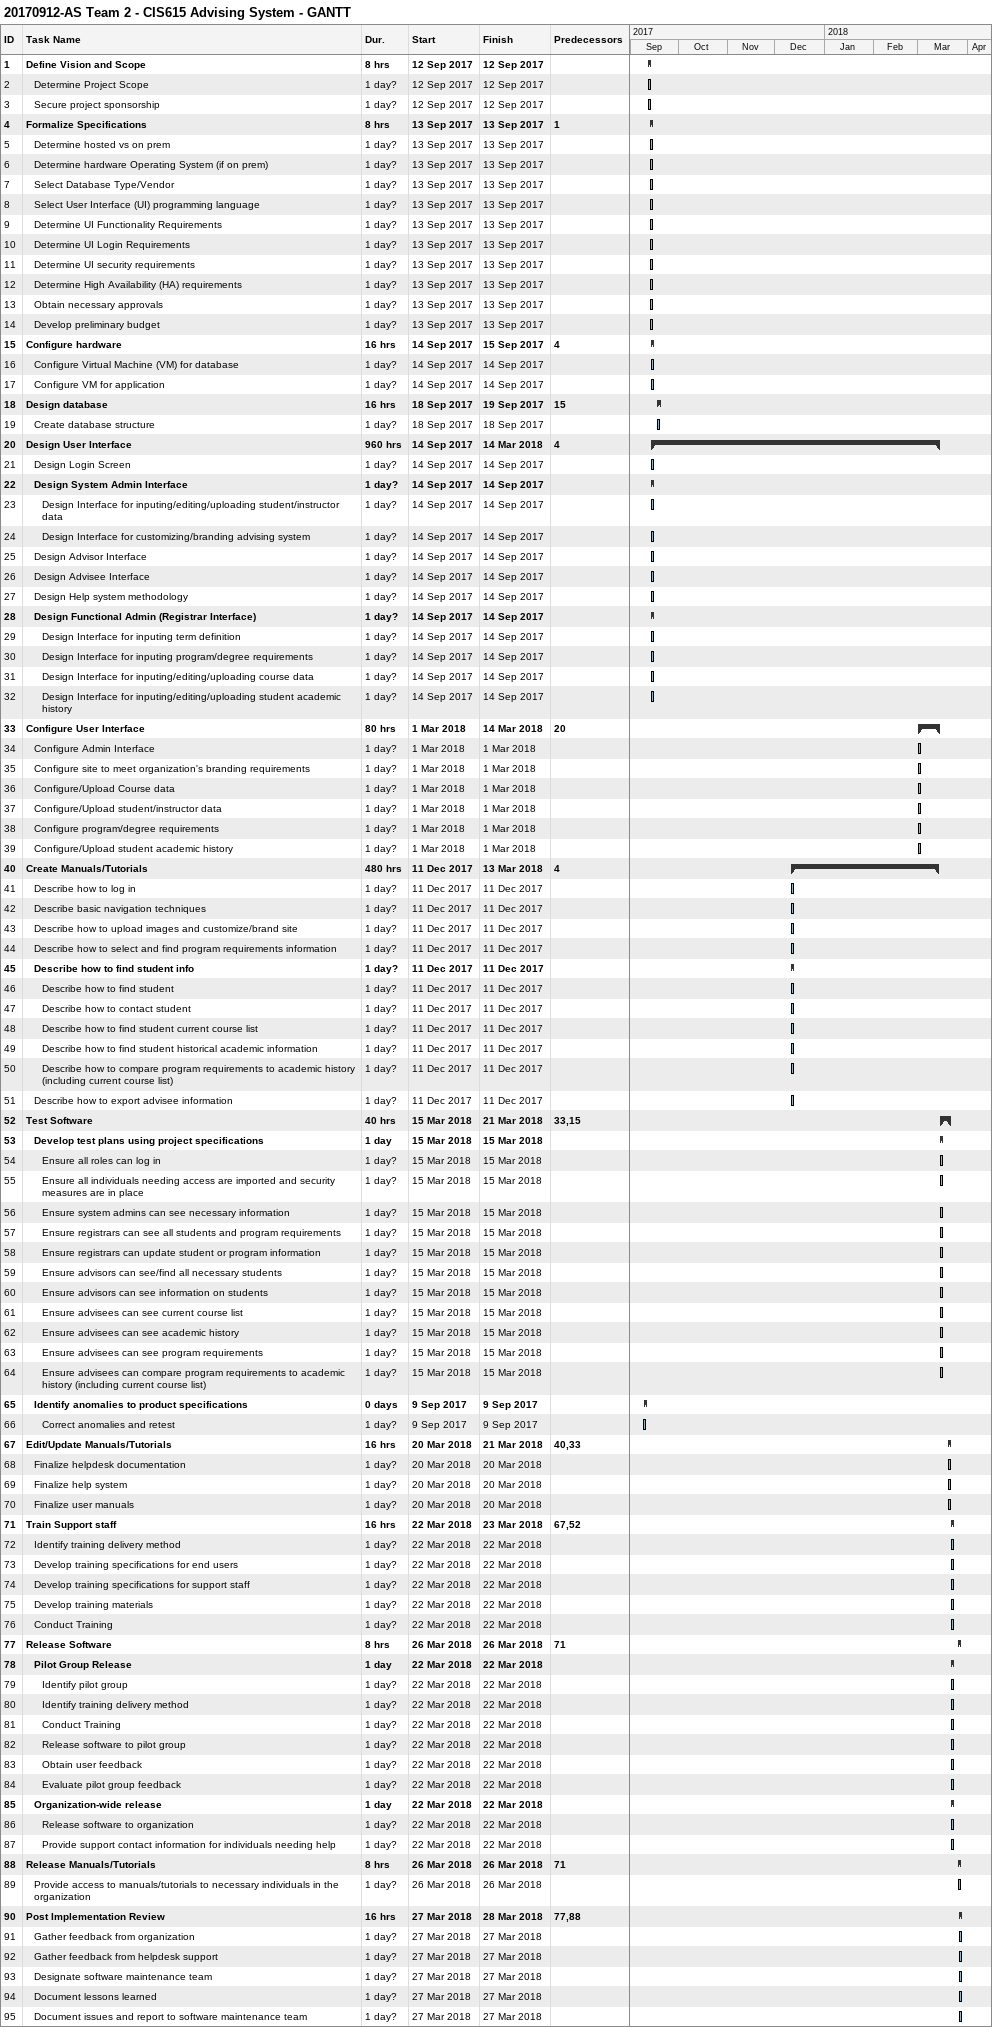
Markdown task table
20170912-AS Team 2 - CIS615 Advising System - GANTT

| ID | Level | Task | Duration | Start | Finish | Predecessors |
|---|---|---|---|---|---|---|
| 1 | 1 | **Define Vision and Scope** | 8h | 2017-09-12 | 2017-09-12 |  |
| 2 | 2 | Determine Project Scope | 1d? | 2017-09-12 | 2017-09-12 |  |
| 3 | 2 | Secure project sponsorship | 1d? | 2017-09-12 | 2017-09-12 |  |
| 4 | 1 | **Formalize Specifications** | 8h | 2017-09-13 | 2017-09-13 | 1 |
| 5 | 2 | Determine hosted vs on prem | 1d? | 2017-09-13 | 2017-09-13 |  |
| 6 | 2 | Determine hardware Operating System (if on prem) | 1d? | 2017-09-13 | 2017-09-13 |  |
| 7 | 2 | Select Database Type/Vendor | 1d? | 2017-09-13 | 2017-09-13 |  |
| 8 | 2 | Select User Interface (UI) programming language | 1d? | 2017-09-13 | 2017-09-13 |  |
| 9 | 2 | Determine UI Functionality Requirements | 1d? | 2017-09-13 | 2017-09-13 |  |
| 10 | 2 | Determine UI Login Requirements | 1d? | 2017-09-13 | 2017-09-13 |  |
| 11 | 2 | Determine UI security requirements | 1d? | 2017-09-13 | 2017-09-13 |  |
| 12 | 2 | Determine High Availability (HA) requirements | 1d? | 2017-09-13 | 2017-09-13 |  |
| 13 | 2 | Obtain necessary approvals | 1d? | 2017-09-13 | 2017-09-13 |  |
| 14 | 2 | Develop preliminary budget | 1d? | 2017-09-13 | 2017-09-13 |  |
| 15 | 1 | **Configure hardware** | 16h | 2017-09-14 | 2017-09-15 | 4 |
| 16 | 2 | Configure Virtual Machine (VM) for database | 1d? | 2017-09-14 | 2017-09-14 |  |
| 17 | 2 | Configure VM for application | 1d? | 2017-09-14 | 2017-09-14 |  |
| 18 | 1 | **Design database** | 16h | 2017-09-18 | 2017-09-19 | 15 |
| 19 | 2 | Create database structure | 1d? | 2017-09-18 | 2017-09-18 |  |
| 20 | 1 | **Design User Interface** | 960h | 2017-09-14 | 2018-03-14 | 4 |
| 21 | 2 | Design Login Screen | 1d? | 2017-09-14 | 2017-09-14 |  |
| 22 | 2 | **Design System Admin Interface** | 1d? | 2017-09-14 | 2017-09-14 |  |
| 23 | 3 | Design Interface for inputing/editing/uploading student/instructor data | 1d? | 2017-09-14 | 2017-09-14 |  |
| 24 | 3 | Design Interface for customizing/branding advising system | 1d? | 2017-09-14 | 2017-09-14 |  |
| 25 | 2 | Design Advisor Interface | 1d? | 2017-09-14 | 2017-09-14 |  |
| 26 | 2 | Design Advisee Interface | 1d? | 2017-09-14 | 2017-09-14 |  |
| 27 | 2 | Design Help system methodology | 1d? | 2017-09-14 | 2017-09-14 |  |
| 28 | 2 | **Design Functional Admin (Registrar Interface)** | 1d? | 2017-09-14 | 2017-09-14 |  |
| 29 | 3 | Design Interface for inputing term definition | 1d? | 2017-09-14 | 2017-09-14 |  |
| 30 | 3 | Design Interface for inputing program/degree requirements | 1d? | 2017-09-14 | 2017-09-14 |  |
| 31 | 3 | Design Interface for inputing/editing/uploading course data | 1d? | 2017-09-14 | 2017-09-14 |  |
| 32 | 3 | Design Interface for inputing/editing/uploading student academic history | 1d? | 2017-09-14 | 2017-09-14 |  |
| 33 | 1 | **Configure User Interface** | 80h | 2018-03-01 | 2018-03-14 | 20 |
| 34 | 2 | Configure Admin Interface | 1d? | 2018-03-01 | 2018-03-01 |  |
| 35 | 2 | Configure site to meet organization's branding requirements | 1d? | 2018-03-01 | 2018-03-01 |  |
| 36 | 2 | Configure/Upload Course data | 1d? | 2018-03-01 | 2018-03-01 |  |
| 37 | 2 | Configure/Upload student/instructor data | 1d? | 2018-03-01 | 2018-03-01 |  |
| 38 | 2 | Configure program/degree requirements | 1d? | 2018-03-01 | 2018-03-01 |  |
| 39 | 2 | Configure/Upload student academic history | 1d? | 2018-03-01 | 2018-03-01 |  |
| 40 | 1 | **Create Manuals/Tutorials** | 480h | 2017-12-11 | 2018-03-13 | 4 |
| 41 | 2 | Describe how to log in | 1d? | 2017-12-11 | 2017-12-11 |  |
| 42 | 2 | Describe basic navigation techniques | 1d? | 2017-12-11 | 2017-12-11 |  |
| 43 | 2 | Describe how to upload images and customize/brand site | 1d? | 2017-12-11 | 2017-12-11 |  |
| 44 | 2 | Describe how to select and find program requirements information | 1d? | 2017-12-11 | 2017-12-11 |  |
| 45 | 2 | **Describe how to find student info** | 1d? | 2017-12-11 | 2017-12-11 |  |
| 46 | 3 | Describe how to find student | 1d? | 2017-12-11 | 2017-12-11 |  |
| 47 | 3 | Describe how to contact student | 1d? | 2017-12-11 | 2017-12-11 |  |
| 48 | 3 | Describe how to find student current course list | 1d? | 2017-12-11 | 2017-12-11 |  |
| 49 | 3 | Describe how to find student historical academic information | 1d? | 2017-12-11 | 2017-12-11 |  |
| 50 | 3 | Describe how to compare program requirements to academic history (including current course list) | 1d? | 2017-12-11 | 2017-12-11 |  |
| 51 | 2 | Describe how to export advisee information | 1d? | 2017-12-11 | 2017-12-11 |  |
| 52 | 1 | **Test Software** | 40h | 2018-03-15 | 2018-03-21 | 33, 15 |
| 53 | 2 | **Develop test plans using project specifications** | 1d | 2018-03-15 | 2018-03-15 |  |
| 54 | 3 | Ensure all roles can log in | 1d? | 2018-03-15 | 2018-03-15 |  |
| 55 | 3 | Ensure all individuals needing access are imported and security measures are in place | 1d? | 2018-03-15 | 2018-03-15 |  |
| 56 | 3 | Ensure system admins can see necessary information | 1d? | 2018-03-15 | 2018-03-15 |  |
| 57 | 3 | Ensure registrars can see all students and program requirements | 1d? | 2018-03-15 | 2018-03-15 |  |
| 58 | 3 | Ensure registrars can update student or program information | 1d? | 2018-03-15 | 2018-03-15 |  |
| 59 | 3 | Ensure advisors can see/find all necessary students | 1d? | 2018-03-15 | 2018-03-15 |  |
| 60 | 3 | Ensure advisors can see information on students | 1d? | 2018-03-15 | 2018-03-15 |  |
| 61 | 3 | Ensure advisees can see current course list | 1d? | 2018-03-15 | 2018-03-15 |  |
| 62 | 3 | Ensure advisees can see academic history | 1d? | 2018-03-15 | 2018-03-15 |  |
| 63 | 3 | Ensure advisees can see program requirements | 1d? | 2018-03-15 | 2018-03-15 |  |
| 64 | 3 | Ensure advisees can compare program requirements to academic history (including current course list) | 1d? | 2018-03-15 | 2018-03-15 |  |
| 65 | 2 | **Identify anomalies to product specifications** | 0d | 2017-09-09 | 2017-09-09 |  |
| 66 | 3 | Correct anomalies and retest | 1d? | 2017-09-09 | 2017-09-09 |  |
| 67 | 1 | **Edit/Update Manuals/Tutorials** | 16h | 2018-03-20 | 2018-03-21 | 40, 33 |
| 68 | 2 | Finalize helpdesk documentation | 1d? | 2018-03-20 | 2018-03-20 |  |
| 69 | 2 | Finalize help system | 1d? | 2018-03-20 | 2018-03-20 |  |
| 70 | 2 | Finalize user manuals | 1d? | 2018-03-20 | 2018-03-20 |  |
| 71 | 1 | **Train Support staff** | 16h | 2018-03-22 | 2018-03-23 | 67, 52 |
| 72 | 2 | Identify training delivery method | 1d? | 2018-03-22 | 2018-03-22 |  |
| 73 | 2 | Develop training specifications for end users | 1d? | 2018-03-22 | 2018-03-22 |  |
| 74 | 2 | Develop training specifications for support staff | 1d? | 2018-03-22 | 2018-03-22 |  |
| 75 | 2 | Develop training materials | 1d? | 2018-03-22 | 2018-03-22 |  |
| 76 | 2 | Conduct Training | 1d? | 2018-03-22 | 2018-03-22 |  |
| 77 | 1 | **Release Software** | 8h | 2018-03-26 | 2018-03-26 | 71 |
| 78 | 2 | **Pilot Group Release** | 1d | 2018-03-22 | 2018-03-22 |  |
| 79 | 3 | Identify pilot group | 1d? | 2018-03-22 | 2018-03-22 |  |
| 80 | 3 | Identify training delivery method | 1d? | 2018-03-22 | 2018-03-22 |  |
| 81 | 3 | Conduct Training | 1d? | 2018-03-22 | 2018-03-22 |  |
| 82 | 3 | Release software to pilot group | 1d? | 2018-03-22 | 2018-03-22 |  |
| 83 | 3 | Obtain user feedback | 1d? | 2018-03-22 | 2018-03-22 |  |
| 84 | 3 | Evaluate pilot group feedback | 1d? | 2018-03-22 | 2018-03-22 |  |
| 85 | 2 | **Organization-wide release** | 1d | 2018-03-22 | 2018-03-22 |  |
| 86 | 3 | Release software to organization | 1d? | 2018-03-22 | 2018-03-22 |  |
| 87 | 3 | Provide support contact information for individuals needing help | 1d? | 2018-03-22 | 2018-03-22 |  |
| 88 | 1 | **Release Manuals/Tutorials** | 8h | 2018-03-26 | 2018-03-26 | 71 |
| 89 | 2 | Provide access to manuals/tutorials to necessary individuals in the organization | 1d? | 2018-03-26 | 2018-03-26 |  |
| 90 | 1 | **Post Implementation Review** | 16h | 2018-03-27 | 2018-03-28 | 77, 88 |
| 91 | 2 | Gather feedback from organization | 1d? | 2018-03-27 | 2018-03-27 |  |
| 92 | 2 | Gather feedback from helpdesk support | 1d? | 2018-03-27 | 2018-03-27 |  |
| 93 | 2 | Designate software maintenance team | 1d? | 2018-03-27 | 2018-03-27 |  |
| 94 | 2 | Document lessons learned | 1d? | 2018-03-27 | 2018-03-27 |  |
| 95 | 2 | Document issues and report to software maintenance team | 1d? | 2018-03-27 | 2018-03-27 |  |
